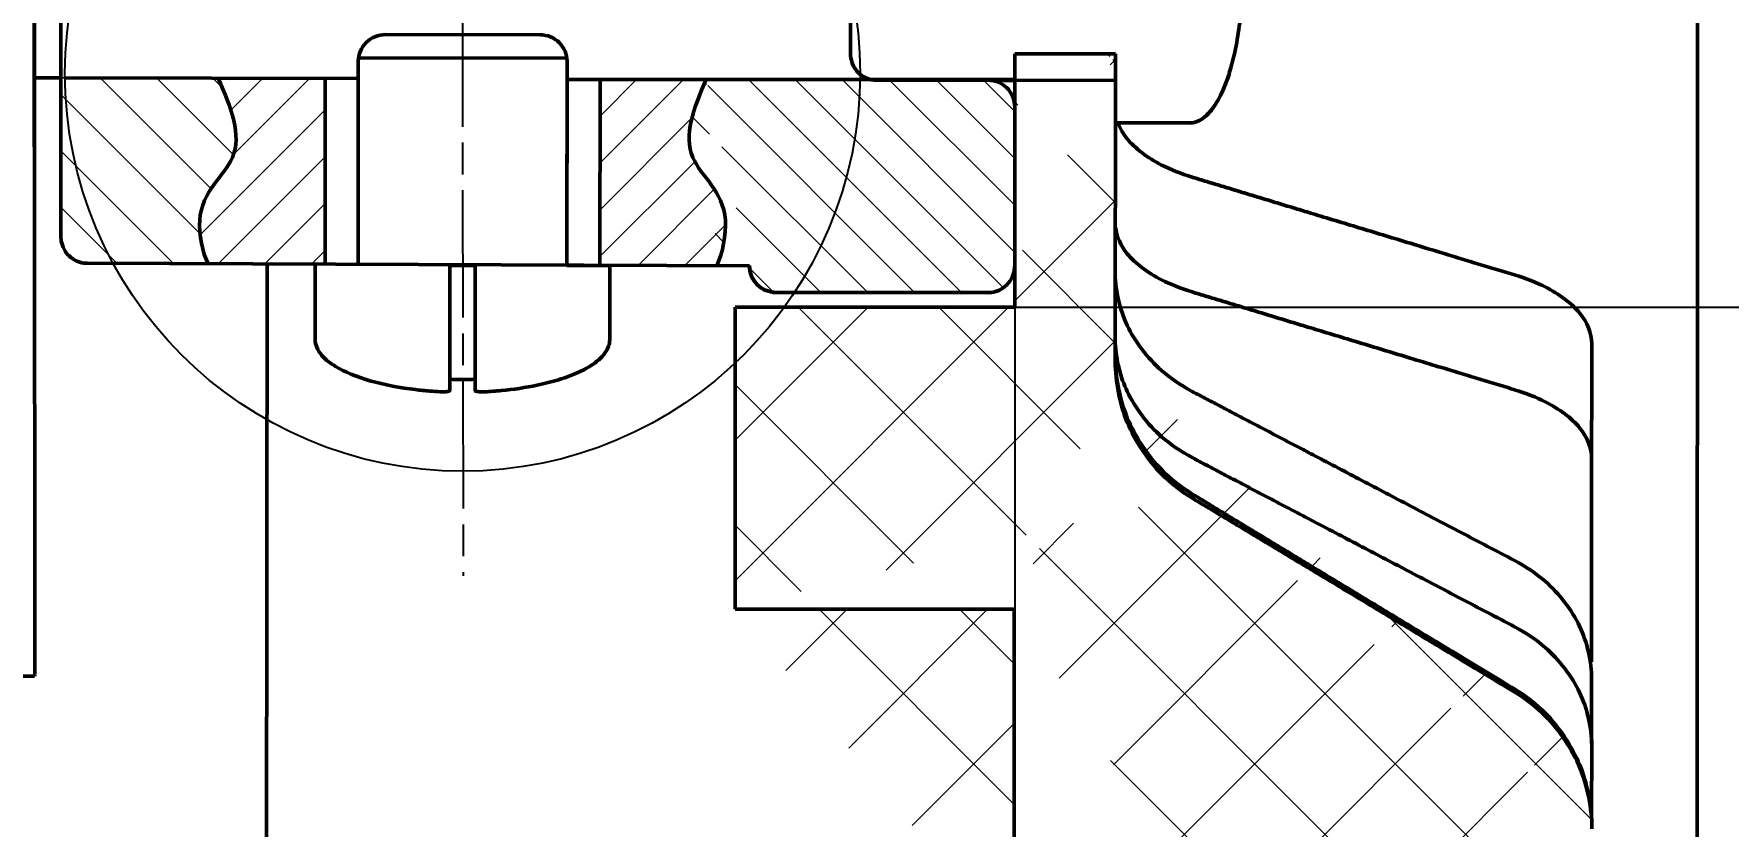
# Model space of a CAD drawing. Header units: inches. Extents: x -14 to 5184, y -66 to 1689.
# Drawn here: x 2754.9 to 2786.86, y 512.82 to 527.76 of the extents above; entities that cross this region are included whole.
import ezdxf

# ---------------------------------------------------------------- set-up
doc = ezdxf.new("R2010")
doc.units = ezdxf.units.IN
doc.header["$MEASUREMENT"] = 0
doc.linetypes.add('ACAD_ISO08W100', pattern=[36, 24, -3, 6, -3])
for name, color, linetype, lineweight in [('Видимые тонкие (ГОСТ)', 7, 'Continuous', 25), ('Видимый контур (ГОСТ)', 7, 'Continuous', 50), ('Осевая линия (ГОСТ)', 7, 'ACAD_ISO08W100', 25), ('Размер (ГОСТ)', 7, 'Continuous', 25), ('Штриховка (ГОСТ)', 7, 'Continuous', 18)]:
    doc.layers.add(name, color=color, linetype=linetype, lineweight=lineweight)
doc.styles.add('Standart 3.0', font='gost_b.ttf', dxfattribs={"oblique": 15, "height": 3})
doc.dimstyles.new('Обычный (ГОСТ)', dxfattribs={"dimscale": 0.5, "dimtxt": 3.5, "dimasz": 3.5, "dimexe": 1, "dimexo": 0, "dimgap": 0.5, "dimtad": 1, "dimrnd": 1e-08, "dimtxsty": 'Standart 3.0', "dimblk": 'Filled-1', "dimblk1": 'Filled-1', "dimblk2": 'Filled-1', "dimcen": 0.09, "dimdle": 15, "dimclrd": 256, "dimclre": 256, "dimclrt": 256, "dimazin": 2, "dimtfac": 0.714286, "dimtmove": 0, "dimatfit": 3, "dimfxl": 1, "dimtolj": 1, "dimlwd": 25, "dimlwe": 25, "dimarcsym": 0})

# ---------------------------------------------------------------- blocks, each defined once
blk = doc.blocks.new('Filled-1')
at = {"color": 0}
for p, q in [((0, 0), (-1, 0.143)), ((-1, 0.143), (-1, -0.143)), ((-1, 0), (0, 0)), ((-1, -0.143), (0, 0))]:
    blk.add_line(p, q, dxfattribs=at)
at = {"color": 0, "flags": 128}
blk.add_lwpolyline([(-1, -0.143), (0, 0), (-1, 0.143), (-1, -0.143)], dxfattribs=at)
at = {"color": 0}
blk.add_solid([(-1, -0.143), (0, 0), (-1, 0.143), (-1, -0.143)], dxfattribs=at)
blk = doc.blocks.new('*D150')
at = {"layer": 'Размер (ГОСТ)', "lineweight": 25, "ltscale": 0.5, "transparency": 16777216}
for p, q in [((2773.396, 535.142), (2797.609, 535.142)), ((2797.109, 524.356), (2797.109, 533.392)), ((2773.408, 522.606), (2797.609, 522.606))]:
    blk.add_line(p, q, dxfattribs=at)
at = {"layer": 'Размер (ГОСТ)', "lineweight": 25, "ltscale": 0.5, "transparency": 16777216, "xscale": 1.75, "yscale": 1.75, "zscale": 1.75}
for p, rotation in [((2797.109, 535.142), 90), ((2797.109, 522.606), 270)]:
    blk.add_blockref('Filled-1', p, dxfattribs=dict(at, rotation=rotation))
at = {"layer": 'Размер (ГОСТ)', "ltscale": 0.5, "transparency": 16777216, "insert": (2795.056, 528.874), "char_height": 3, "attachment_point": 5, "rotation": 90, "style": 'Standart 3.0'}
blk.add_mtext('\\A1;{\\fGOST type B|b0|i0|c204|p0;13}%%P{\\fGOST type B|b0|i0|c204|p0;0,1}', dxfattribs=at)
blk = doc.blocks.new('*D151')
at = {"layer": 'Размер (ГОСТ)', "lineweight": 25, "ltscale": 0.5, "transparency": 16777216}
for p, q in [((2752.697, 523.967), (2752.697, 482.905)), ((2773.408, 523.967), (2773.408, 482.905)), ((2754.447, 483.405), (2771.658, 483.405))]:
    blk.add_line(p, q, dxfattribs=at)
at = {"layer": 'Размер (ГОСТ)', "lineweight": 25, "ltscale": 0.5, "transparency": 16777216, "xscale": 1.75, "yscale": 1.75, "zscale": 1.75, "rotation": 180}
blk.add_blockref('Filled-1', (2752.697, 483.405), dxfattribs=at)
at = {"layer": 'Размер (ГОСТ)', "lineweight": 25, "ltscale": 0.5, "transparency": 16777216, "xscale": 1.75, "yscale": 1.75, "zscale": 1.75}
blk.add_blockref('Filled-1', (2773.408, 483.405), dxfattribs=at)
at = {"layer": 'Размер (ГОСТ)', "ltscale": 0.5, "transparency": 16777216, "insert": (2763.053, 485.459), "char_height": 3, "attachment_point": 5, "style": 'Standart 3.0'}
blk.add_mtext('\\A1;{\\fGOST type B|b0|i0|c204|p0;19}%%P{\\fGOST type B|b0|i0|c204|p0;0,2}', dxfattribs=at)
blk = doc.blocks.new('*D204')
at = {"layer": 'Видимые тонкие (ГОСТ)', "lineweight": 25, "ltscale": 0.5, "transparency": 16777216}
for p, q in [((2627.695, 565.882), (2808, 565.882)), ((2807.5, 564.132), (2807.5, 493.632)), ((2627.699, 491.882), (2808, 491.882))]:
    blk.add_line(p, q, dxfattribs=at)
at = {"layer": 'Видимые тонкие (ГОСТ)', "lineweight": 25, "ltscale": 0.5, "transparency": 16777216, "xscale": 1.75, "yscale": 1.75, "zscale": 1.75}
for p, rotation in [((2807.5, 565.882), 90), ((2807.5, 491.882), 270)]:
    blk.add_blockref('Filled-1', p, dxfattribs=dict(at, rotation=rotation))
at = {"layer": 'Видимые тонкие (ГОСТ)', "ltscale": 0.5, "transparency": 16777216, "insert": (2805.75, 530), "char_height": 3, "attachment_point": 5, "rotation": 90, "style": 'Standart 3.0'}
blk.add_mtext('\\A1;74*', dxfattribs=at)

msp = doc.modelspace()

# ---------------------------------------------------------------- hatches: boundary and pattern name
at = {"layer": 'Штриховка (ГОСТ)', "ltscale": 0.5}
h = msp.add_hatch(dxfattribs=at)
h.set_pattern_fill('ANSI31', color=256, scale=5, angle=90)
h.set_pattern_definition([(135, (-764.67155, -5.0253), (-0.44194174, -0.44194174), [])])
edge = h.paths.add_edge_path()
edge.add_spline(control_points=[(2767.7894, 523.3895), (2767.8935, 523.6337), (2768.1171, 524.6685), (2766.9918, 525.3954), (2767.3443, 526.3605), (2767.5879, 526.9007)], knot_values=[0.8898605, 0.8898605, 0.8898605, 0.8898605, 1.5813768, 2.9839973, 4.612693, 4.612693, 4.612693, 4.612693], degree=3, periodic=0)
edge.add_line((2768.4043, 523.3872), (2755.9079, 523.4351))
edge.add_ellipse((2768.9016, 523.385), major_axis=(0.2421, 0.4377), ratio=0.9994161, start_angle=118.87703, end_angle=208.87703, ccw=False)
edge.add_line((2772.9009, 522.8811), (2768.9009, 522.8848))
edge.add_ellipse((2772.9016, 523.3813), major_axis=(-0.2421, -0.4377), ratio=0.9994161, start_angle=28.87703, end_angle=61.06627, ccw=False)
edge.add_ellipse((2772.9044, 523.383), major_axis=(0.4234, 0.266), ratio=0.9999995, start_angle=237.81076, end_angle=327.81076, ccw=False)
edge.add_line((2773.4081, 527.3861), (2773.4081, 522.6061))
edge.add_spline(control_points=[(2773.4072, 526.3847), (2773.4072, 526.4465), (2773.3928, 526.5192), (2773.3457, 526.6334), (2773.3046, 526.6951), (2773.2174, 526.7825), (2773.1559, 526.8237), (2773.0419, 526.8711), (2772.9693, 526.8856), (2772.9076, 526.8857)], knot_values=[0.0740763, 0.0740763, 0.0740763, 0.0740763, 0.0926112, 0.0926112, 0.1111402, 0.1111402, 0.1296573, 0.1296573, 0.1481623, 0.1481623, 0.1481623, 0.1481623], degree=3, periodic=0)
edge.add_line((2772.9693, 526.8856), (2767.5879, 526.9007))
h = msp.add_hatch(dxfattribs=at)
h.set_pattern_fill('ANSI37', color=256, scale=15)
h.set_pattern_definition([(45, (-764.6716, -209.9068), (-1.3258252, 1.3258252), []), (135, (-764.6716, -209.9068), (-1.3258252, -1.3258252), [])])
edge = h.paths.add_edge_path()
edge.add_line((2773.4109, 527.3919), (2775.3109, 527.3938))
edge.add_line((2773.4153, 522.6286), (2773.4109, 527.3919))
edge.add_line((2773.4118, 526.3905), (2773.4146, 523.3882))
edge.add_line((2768.1309, 522.6286), (2773.4153, 522.6286))
edge.add_line((2775.3109, 527.3938), (2775.3163, 521.5894))
edge.add_line((2768.1309, 516.9356), (2768.1309, 522.6286))
edge.add_line((2773.4133, 516.9358), (2768.1309, 516.9358))
edge.add_spline(control_points=[(2776.7739, 519.0976), (2776.5621, 519.2306), (2776.3581, 519.3885), (2775.9336, 519.816), (2775.6871, 520.1881), (2775.4131, 520.8535), (2775.3286, 521.2563), (2775.3165, 521.6123)], knot_values=[0.1533423, 0.1533423, 0.1533423, 0.1533423, 0.2224938, 0.2224938, 0.3340767, 0.3340767, 0.4383753, 0.4383753, 0.4383753, 0.4383753], degree=3, periodic=0)
edge.add_spline(control_points=[(2784.3227, 512.8967), (2784.3154, 513.2578), (2784.2296, 513.6731), (2783.951, 514.3451), (2783.7036, 514.7158), (2783.2788, 515.1409), (2783.0777, 515.3012), (2782.8643, 515.4295)], knot_values=[0.4495902, 0.4495902, 0.4495902, 0.4495902, 0.5564178, 0.5564178, 0.6678472, 0.6678472, 0.7366774, 0.7366774, 0.7366774, 0.7366774], degree=3, periodic=0)
edge.add_spline(control_points=[(2776.7739, 519.0976), (2779.3382, 517.5498), (2782.8643, 515.4295)], knot_values=[0.2068793, 0.2068793, 0.2068793, 0.9123737, 0.9123737, 0.9123737], weights=[1.0088811, 1.0203141, 1.0064426], degree=2, periodic=0)
edge.add_line((2784.3244, 512.8002), (2784.3297, 507.1033))
edge.add_line((2784.3297, 507.1033), (2785.3297, 507.1042))
edge.add_spline(control_points=[(2786.0834, 503.1049), (2786.012, 503.0237), (2785.9492, 502.9212), (2785.8627, 502.7119), (2785.8339, 502.5666), (2785.834, 502.4432)], knot_values=[0.3763479, 0.3763479, 0.3763479, 0.3763479, 0.4072666, 0.4072666, 0.4442912, 0.4442912, 0.4442912, 0.4442912], degree=3, periodic=0)
edge.add_spline(control_points=[(2786.3328, 503.7666), (2786.3329, 503.6431), (2786.3042, 503.4979), (2786.2177, 503.2885), (2786.1549, 503.1861), (2786.0834, 503.1049)], knot_values=[0.444291, 0.444291, 0.444291, 0.444291, 0.4813156, 0.4813156, 0.5122343, 0.5122343, 0.5122343, 0.5122343], degree=3, periodic=0)
edge.add_line((2786.3306, 506.1051), (2786.3328, 503.7666))
edge.add_spline(control_points=[(2785.3297, 507.1042), (2785.4531, 507.1043), (2785.5984, 507.0756), (2785.8265, 506.9813), (2785.9497, 506.8992), (2786.1244, 506.7248), (2786.2068, 506.6017), (2786.3015, 506.3738), (2786.3305, 506.2286), (2786.3306, 506.1051)], knot_values=[0.2961944, 0.2961944, 0.2961944, 0.2961944, 0.3332183, 0.3332183, 0.3702424, 0.3702424, 0.4072668, 0.4072668, 0.4442915, 0.4442915, 0.4442915, 0.4442915], degree=3, periodic=0)
edge.add_line((2759.3307, 506.08), (2773.4306, 506.0931))
edge.add_line((2759.3387, 497.3753), (2759.3307, 506.08))
edge.add_spline(control_points=[(2760.3397, 496.3763), (2760.2162, 496.3762), (2760.071, 496.4049), (2759.8428, 496.4992), (2759.7196, 496.5813), (2759.5449, 496.7557), (2759.4625, 496.8787), (2759.3679, 497.1067), (2759.3388, 497.2519), (2759.3387, 497.3753)], knot_values=[0, 0, 0, 0, 0.037024, 0.037024, 0.0740481, 0.0740481, 0.1110722, 0.1110722, 0.1480965, 0.1480965, 0.1480965, 0.1480965], degree=3, periodic=0)
edge.add_line((2784.8397, 496.3991), (2760.3397, 496.3763))
edge.add_spline(control_points=[(2785.8387, 497.4), (2785.8388, 497.2766), (2785.8101, 497.1313), (2785.7158, 496.9032), (2785.6337, 496.78), (2785.4593, 496.6053), (2785.3362, 496.5229), (2785.1083, 496.4282), (2784.9631, 496.3992), (2784.8397, 496.3991)], knot_values=[-0.1480969, -0.1480969, -0.1480969, -0.1480969, -0.1110725, -0.1110725, -0.0740482, -0.0740482, -0.037024, -0.037024, 0, 0, 0, 0], degree=3, periodic=0)
edge.add_line((2785.834, 502.4432), (2785.8387, 497.4))
edge.add_line((2773.4203, 506.0931), (2773.4133, 516.9358))
edge.add_spline(control_points=[(2785.812, 497.1694), (2785.8048, 497.1388), (2785.7955, 497.1062), (2785.7699, 497.0317), (2785.7522, 496.9895), (2785.6957, 496.8774), (2785.6504, 496.8094), (2785.5317, 496.6708), (2785.4524, 496.6028), (2785.2755, 496.4931), (2785.1751, 496.4513), (2784.9962, 496.4083), (2784.9176, 496.399), (2784.8396, 496.3989)], knot_values=[0, 0, 0, 0, 0.0105576, 0.0105576, 0.0243585, 0.0243585, 0.0485574, 0.0485574, 0.0792156, 0.0792156, 0.1110337, 0.1110337, 0.134456, 0.134456, 0.134456, 0.134456], degree=3, periodic=0)
h = msp.add_hatch(dxfattribs=at)
h.set_pattern_fill('ANSI31', color=256, scale=6, angle=90)
h.set_pattern_definition([(135, (-764.67155, -5.0253), (-0.53033009, -0.53033009), [])])
edge = h.paths.add_edge_path()
edge.add_spline(control_points=[(2755.41, 526.9347), (2755.4102, 526.6948), (2755.4104, 526.4629), (2755.411, 525.7961), (2755.4114, 525.3896), (2755.412, 524.7152), (2755.4124, 524.4405), (2755.4128, 524.1151), (2755.4129, 524.0208), (2755.4131, 523.9561), (2755.4131, 523.9451), (2755.4132, 523.9355), (2755.4132, 523.9338), (2755.4132, 523.9299), (2755.4132, 523.9289), (2755.4133, 523.9258), (2755.4133, 523.9246), (2755.4134, 523.9218), (2755.4134, 523.9205), (2755.4135, 523.917), (2755.4136, 523.9147), (2755.4138, 523.9095), (2755.414, 523.9065), (2755.4145, 523.8987), (2755.4149, 523.8935), (2755.4165, 523.8762), (2755.4181, 523.8639), (2755.429, 523.7994), (2755.4466, 523.7478), (2755.4963, 523.654), (2755.5292, 523.6105), (2755.606, 523.5371), (2755.6509, 523.5061), (2755.7452, 523.4614), (2755.7955, 523.4465), (2755.8629, 523.4374), (2755.8798, 523.4359), (2755.9023, 523.4352), (2755.9079, 523.4351), (2755.9136, 523.4351)], knot_values=[0, 0, 0, 0, 0.0780539, 0.0780539, 0.2373614, 0.2373614, 0.3988368, 0.3988368, 0.5157542, 0.5157542, 0.5544843, 0.5544843, 0.5673885, 0.5673885, 0.5716956, 0.5716956, 0.5735705, 0.5735705, 0.5746892, 0.5746892, 0.5758333, 0.5758333, 0.5768826, 0.5768826, 0.5784867, 0.5784867, 0.5822136, 0.5822136, 0.5981444, 0.5981444, 0.6140755, 0.6140755, 0.6300273, 0.6300273, 0.6453895, 0.6453895, 0.650456, 0.650456, 0.6521429, 0.6521429, 0.6521429, 0.6521429], degree=3, periodic=0)
edge.add_line((2755.9136, 523.4351), (2758.1892, 523.4264))
edge.add_spline(control_points=[(2758.1892, 523.4264), (2758.0853, 523.6337), (2757.8617, 524.6685), (2758.9947, 525.4004), (2758.6283, 526.377), (2758.3792, 526.9264)], knot_values=[0.8898605, 0.8898605, 0.8898605, 0.8898605, 1.5813768, 2.9839973, 4.6385623, 4.6385623, 4.6385623, 4.6385623], degree=3, periodic=0)
edge.add_line((2758.3792, 526.9264), (2755.41, 526.9347))
h = msp.add_hatch(dxfattribs=at)
h.set_pattern_fill('ANSI31', color=256, scale=5)
h.set_pattern_definition([(45, (-764.67155, -5.0253), (-0.44194174, 0.44194174), [])])
edge = h.paths.add_edge_path()
edge.add_line((2760.3961, 526.9208), (2758.3792, 526.9264))
edge.add_spline(control_points=[(2758.3792, 526.9264), (2758.6283, 526.377), (2758.9947, 525.4004), (2757.8617, 524.6685), (2758.0853, 523.6337), (2758.1892, 523.4264)], knot_values=[0.8898605, 0.8898605, 0.8898605, 0.8898605, 2.5444255, 3.9470461, 4.6385623, 4.6385623, 4.6385623, 4.6385623], degree=3, periodic=0)
edge.add_line((2758.1892, 523.4264), (2760.3965, 523.4179))
edge.add_line((2760.3965, 523.4179), (2760.3961, 526.9208))
edge = h.paths.add_edge_path()
edge.add_spline(control_points=[(2767.7894, 523.3895), (2767.8935, 523.6337), (2768.1171, 524.6685), (2766.9918, 525.3954), (2767.3443, 526.3605), (2767.5879, 526.9007)], knot_values=[0.8898605, 0.8898605, 0.8898605, 0.8898605, 1.5813768, 2.9839973, 4.612693, 4.612693, 4.612693, 4.612693], degree=3, periodic=0)
edge.add_line((2767.5879, 526.9007), (2765.5829, 526.9063))
edge.add_line((2765.5829, 526.9063), (2765.5824, 523.398))
edge.add_line((2765.5824, 523.398), (2767.7894, 523.3895))

# ---------------------------------------------------------------- linework, layer by layer
at = {"layer": 'Видимые тонкие (ГОСТ)', "ltscale": 0.5}
for p, q in [((2761.0229, 526.919), (2755.41, 526.9347)), ((2772.9693, 526.8856), (2767.5879, 526.9007))]:
    msp.add_line(p, q, dxfattribs=at)
at = {"layer": 'Видимый контур (ГОСТ)'}
for p, q in [((2770.3109, 530.382), (2770.3081, 527.3888)), ((2761.5341, 527.7463), (2764.4512, 527.7438)), ((2775.3081, 527.3845), (2773.4081, 527.3861)), ((2775.3027, 521.5801), (2775.3081, 527.3845)), ((2761.0204, 523.4155), (2761.0232, 527.2468)), ((2764.9613, 527.2434), (2764.9577, 523.3904)), ((2754.9109, 526.9344), (2755.41, 526.9347)), ((2761.023, 526.9968), (2761.0207, 523.9978)), ((2764.9582, 523.9945), (2764.961, 526.9934)), ((2770.8076, 526.8875), (2775.3076, 526.8836)), ((2772.9594, 526.8829), (2773.4075, 526.8825)), ((2775.3076, 526.8836), (2775.3069, 526.0828)), ((2775.3069, 526.0828), (2776.7069, 526.0815)), ((2776.7068, 526.0795), (2775.3069, 526.0808)), ((2768.4043, 523.3872), (2755.9079, 523.4351)), ((2760.2101, 521.9947), (2760.2113, 523.4186)), ((2763.2306, 523.3921), (2762.748, 523.3925)), ((2762.748, 523.3925), (2762.7484, 523.3924)), ((2762.7481, 521.2479), (2762.7484, 523.3924)), ((2762.7484, 523.3924), (2763.2306, 523.392)), ((2764.9575, 523.3907), (2765.7665, 523.39)), ((2765.7665, 523.39), (2765.7652, 521.99)), ((2768.4016, 523.385), (2768.4016, 523.3872)), ((2768.4044, 523.3881), (2768.4044, 523.3872)), ((2772.9009, 522.8811), (2768.9009, 522.8848)), ((2768.9039, 522.8868), (2772.9039, 522.883)), ((2784.289, 515.918), (2784.2896, 519.7577)), ((2773.3984, 516.9129), (2773.3883, 506.0874)), ((2754.9194, 515.6844), (2754.916, 515.6515)), ((2784.288, 513.0046), (2784.29, 514.344))]:
    msp.add_line(p, q, dxfattribs=at)
at = {"layer": 'Видимый контур (ГОСТ)', "ltscale": 0.5}
for p, q in [((2773.4081, 527.3861), (2773.4081, 522.6061)), ((2761.0232, 527.3081), (2764.9613, 527.3047)), ((2755.49, 526.9345), (2761.023, 526.919)), ((2760.3961, 526.9208), (2760.3965, 523.4179)), ((2764.9609, 526.9031), (2773.4081, 526.9007)), ((2765.5829, 526.9063), (2765.5824, 523.3946)), ((2759.3045, 523.4221), (2759.2883, 506.1004)), ((2768.1309, 522.6061), (2768.1309, 516.9131)), ((2768.1309, 522.6061), (2773.4081, 522.6061)), ((2773.3984, 516.9129), (2768.1309, 516.9129))]:
    msp.add_line(p, q, dxfattribs=at)
at = {"layer": 'Видимый контур (ГОСТ)'}
for centre, major_axis, ratio, start_param, end_param in [((2754.9094, 528.9344), (-0.0099, 13.25), 0.0002011, 3.1435545, 6.2851471), ((2754.9094, 528.9344), (0.0029, -3.9), 0.0002011, 2.1092633, 7.3155146), ((2754.9094, 528.9344), (0.0099, -13.25), 0.0002011, 1.0887575, 1.4192738), ((2754.9094, 528.9344), (0.0099, -13.25), 0.0002011, 0.0019618, 0.610026), ((2751.916, 515.6493), (3, 0.0022), 0.0019618, 4.9759288, 6.2829842)]:
    msp.add_ellipse(centre, major_axis=major_axis, ratio=ratio, start_param=start_param, end_param=end_param, dxfattribs=at)
at = {"layer": 'Видимый контур (ГОСТ)', "extrusion": (0, 0, -1)}
for centre, major_axis, ratio, start_param, end_param in [((2772.2319, 529.9653), (5.2238, -2.9448), 0.0017133, 6.2410328, 6.2812829), ((2772.2319, 529.9653), (5.2238, -2.9448), 0.0017133, 6.2811944, 6.299893), ((2768.9016, 523.385), (0.2421, 0.4377), 0.9994161, 2.6375933, 4.2083897), ((2768.4094, 528.8872), (-0.0051, -5.5), 0.0008567, 6.2650345, 6.282646), ((2768.9044, 523.3868), (-0.4234, -0.266), 0.9999995, 5.2741972, 6.8449935), ((2768.4094, 528.8872), (-0.0051, -5.5), 0.0008567, 6.2826452, 6.2831844), ((2772.9044, 523.383), (0.4234, 0.266), 0.9999995, 0.5618082, 2.1326045), ((2772.9016, 523.3813), (-0.2421, -0.4377), 0.9994161, 5.2173778, 5.779186), ((2784.3094, 528.8714), (0.0149, 16.0906), 0.0008563, 4.1103797, 4.2659064), ((2784.3092, 528.8451), (0.0148, 16.0566), 0.000853, 3.5861538, 3.7420103)]:
    msp.add_ellipse(centre, major_axis=major_axis, ratio=ratio, start_param=start_param, end_param=end_param, dxfattribs=at)
at = {"layer": 'Видимый контур (ГОСТ)'}
for points, knots in [([(2786.2871, 506.1265), (2786.287, 506.1304), (2786.2869, 506.1351), (2786.2863, 506.1918), (2786.2856, 506.3), (2786.2835, 506.8704), (2786.2823, 507.6467), (2786.2808, 509.8588), (2786.2805, 511.3519), (2786.2808, 514.8432), (2786.2815, 516.8857), (2786.2838, 521.2566), (2786.2854, 523.6395), (2786.2894, 528.4438), (2786.2917, 530.9251), (2786.2969, 535.6747), (2786.2998, 538.0022), (2786.3058, 542.2147), (2786.3089, 544.1521), (2786.315, 547.3996), (2786.3181, 548.7502), (2786.3237, 550.7023), (2786.3264, 551.333), (2786.3288, 551.5803), (2786.3291, 551.6012), (2786.3293, 551.6144)], [0.2615678, 0.2615678, 0.2615678, 0.2615678, 0.2873283, 0.2873283, 0.5466366, 0.5466366, 1.2399176, 1.2399176, 1.9648387, 1.9648387, 2.6909411, 2.6909411, 3.417188, 3.417188, 4.143471, 4.143471, 4.8697608, 4.8697608, 5.5960387, 5.5960387, 6.3222664, 6.3222664, 7.0482955, 7.0482955, 7.1366388, 7.1366388, 7.1366388, 7.1366388]), ([(2755.9136, 523.4351), (2755.9079, 523.4351), (2755.9023, 523.4352), (2755.8798, 523.4359), (2755.8629, 523.4374), (2755.7955, 523.4465), (2755.7452, 523.4614), (2755.6509, 523.5061), (2755.606, 523.5371), (2755.5292, 523.6105), (2755.4963, 523.654), (2755.4466, 523.7478), (2755.429, 523.7994), (2755.4181, 523.8639), (2755.4165, 523.8762), (2755.4149, 523.8935), (2755.4145, 523.8987), (2755.414, 523.9065), (2755.4138, 523.9095), (2755.4136, 523.9147), (2755.4135, 523.917), (2755.4134, 523.9205), (2755.4134, 523.9218), (2755.4133, 523.9246), (2755.4133, 523.9258), (2755.4132, 523.9289), (2755.4132, 523.9299), (2755.4132, 523.9338), (2755.4132, 523.9355), (2755.4131, 523.9451), (2755.4131, 523.9561), (2755.4129, 524.0208), (2755.4128, 524.1151), (2755.4124, 524.4405), (2755.412, 524.7152), (2755.4114, 525.3896), (2755.411, 525.7961), (2755.4102, 526.6913), (2755.4098, 527.1912), (2755.409, 528.2208), (2755.4086, 528.7634), (2755.4078, 529.8228), (2755.4074, 530.3529), (2755.4068, 531.3346), (2755.4065, 531.7984), (2755.406, 532.6028), (2755.4058, 532.9533), (2755.4056, 533.4986), (2755.4056, 533.7001), (2755.4056, 533.8592), (2755.4056, 533.891), (2755.4056, 533.9203), (2755.4056, 533.927), (2755.4057, 533.9343), (2755.4057, 533.9359), (2755.4057, 533.94), (2755.4057, 533.9412), (2755.4058, 533.9452), (2755.4058, 533.9464), (2755.4059, 533.9499), (2755.406, 533.9523), (2755.4062, 533.9586), (2755.4064, 533.9623), (2755.4069, 533.9696), (2755.4071, 533.973), (2755.4079, 533.9825), (2755.4085, 533.9886), (2755.4109, 534.0081), (2755.413, 534.0214), (2755.4224, 534.0677), (2755.4325, 534.1002), (2755.4661, 534.1789), (2755.4943, 534.224), (2755.5633, 534.3033), (2755.6051, 534.3382), (2755.6965, 534.3923), (2755.7472, 534.4123), (2755.8339, 534.4312), (2755.8697, 534.4351), (2755.9053, 534.4351)], [0, 0, 0, 0, 0.0016869, 0.0016869, 0.0067534, 0.0067534, 0.0221156, 0.0221156, 0.0380674, 0.0380674, 0.0539985, 0.0539985, 0.0699293, 0.0699293, 0.0736562, 0.0736562, 0.0752603, 0.0752603, 0.0763096, 0.0763096, 0.0774537, 0.0774537, 0.0785724, 0.0785724, 0.0804473, 0.0804473, 0.0847544, 0.0847544, 0.0976586, 0.0976586, 0.1363887, 0.1363887, 0.2533061, 0.2533061, 0.4147816, 0.4147816, 0.574089, 0.574089, 0.7334248, 0.7334248, 0.8927512, 0.8927512, 1.0520759, 1.0520759, 1.2114011, 1.2114011, 1.3707299, 1.3707299, 1.5300725, 1.5300725, 1.5899343, 1.5899343, 1.6172362, 1.6172362, 1.6297581, 1.6297581, 1.634458, 1.634458, 1.6359517, 1.6359517, 1.637459, 1.637459, 1.6387929, 1.6387929, 1.6398913, 1.6398913, 1.6417619, 1.6417619, 1.6458184, 1.6458184, 1.655924, 1.655924, 1.671504, 1.671504, 1.6874389, 1.6874389, 1.7033704, 1.7033704, 1.7140623, 1.7140623, 1.7140623, 1.7140623]), ([(2770.7604, 530.8824), (2770.7542, 530.8818), (2770.748, 530.881), (2770.6896, 530.8729), (2770.6378, 530.857), (2770.5428, 530.8104), (2770.4983, 530.7789), (2770.4225, 530.7044), (2770.3903, 530.6606), (2770.3417, 530.5661), (2770.3249, 530.5141), (2770.315, 530.4505), (2770.3136, 530.4389), (2770.3123, 530.4245), (2770.3121, 530.421), (2770.3117, 530.4153), (2770.3116, 530.413), (2770.3113, 530.4078), (2770.3112, 530.4053), (2770.311, 530.4012), (2770.311, 530.3996), (2770.3109, 530.396), (2770.3109, 530.3945), (2770.3108, 530.3899), (2770.3107, 530.3879), (2770.3106, 530.3789), (2770.3106, 530.3712), (2770.3104, 530.328), (2770.3102, 530.2689), (2770.3098, 530.1051), (2770.3096, 529.9992), (2770.3092, 529.7571), (2770.3089, 529.6185), (2770.3086, 529.3248), (2770.3084, 529.166), (2770.3081, 528.8482), (2770.3079, 528.6852), (2770.3077, 528.3754), (2770.3076, 528.2248), (2770.3075, 527.9544), (2770.3075, 527.8314), (2770.3075, 527.6278), (2770.3076, 527.5448), (2770.3077, 527.4283), (2770.3076, 527.4043), (2770.308, 527.377), (2770.3081, 527.3748), (2770.3083, 527.3679), (2770.3083, 527.3659), (2770.3086, 527.3602), (2770.3088, 527.356), (2770.3094, 527.3479), (2770.3097, 527.3441), (2770.3106, 527.334), (2770.3112, 527.3277), (2770.3138, 527.3081), (2770.316, 527.2948), (2770.3255, 527.2499), (2770.3353, 527.2187), (2770.3682, 527.1415), (2770.3961, 527.0969), (2770.4644, 527.0178), (2770.5062, 526.9828), (2770.5974, 526.9284), (2770.648, 526.9083), (2770.7185, 526.8926), (2770.7376, 526.8896), (2770.7567, 526.8876)], [0.00509392, 0.00509392, 0.00509392, 0.00509392, 0.00695757, 0.00695757, 0.02279538, 0.02279538, 0.03873067, 0.03873067, 0.05466235, 0.05466235, 0.07059274, 0.07059274, 0.07408036, 0.07408036, 0.07519684, 0.07519684, 0.07607766, 0.07607766, 0.07734181, 0.07734181, 0.07864594, 0.07864594, 0.08085744, 0.08085744, 0.08629825, 0.08629825, 0.10261451, 0.10261451, 0.15218048, 0.15218048, 0.20103452, 0.20103452, 0.24891737, 0.24891737, 0.29675849, 0.29675849, 0.34458381, 0.34458381, 0.39240697, 0.39240697, 0.44023774, 0.44023774, 0.48809872, 0.48809872, 0.5360537, 0.5360537, 0.53995061, 0.53995061, 0.54116027, 0.54116027, 0.54271805, 0.54271805, 0.54394953, 0.54394953, 0.54589037, 0.54589037, 0.54993232, 0.54993232, 0.55967589, 0.55967589, 0.57509252, 0.57509252, 0.59102739, 0.59102739, 0.6069588, 0.6069588, 0.61270738, 0.61270738, 0.61270738, 0.61270738]), ([(2777.4514, 528.642), (2777.5426, 528.6412), (2777.6043, 528.6404), (2777.6597, 528.6393), (2777.6685, 528.6392), (2777.6737, 528.6387), (2777.6768, 528.6344), (2777.6814, 528.6192), (2777.6839, 528.6077), (2777.6882, 528.5621), (2777.6894, 528.5312), (2777.6895, 528.4492), (2777.6877, 528.3968), (2777.6832, 528.3096), (2777.6803, 528.2671), (2777.6707, 528.1501), (2777.6628, 528.077), (2777.6197, 527.7042), (2777.558, 527.3696), (2777.4595, 527.0494), (2777.4554, 527.0364), (2777.4513, 527.0235)], [0, 0, 0, 0, 0.0899519, 0.0899519, 0.1264019, 0.1264019, 0.2065144, 0.2065144, 0.2647303, 0.2647303, 0.3262898, 0.3262898, 0.4040246, 0.4040246, 0.473425, 0.473425, 0.5855119, 0.5855119, 1.2915776, 1.2915776, 1.3214008, 1.3214008, 1.3214008, 1.3214008]), ([(2761.0232, 527.2468), (2761.0232, 527.3081), (2761.0378, 527.3802), (2761.0854, 527.4938), (2761.127, 527.5553), (2761.2155, 527.6428), (2761.2783, 527.684), (2761.3953, 527.7318), (2761.4704, 527.7464), (2761.5341, 527.7463)], [0, 0, 0, 0, 0.018400047, 0.018400047, 0.03694688, 0.03694688, 0.055733594, 0.055733594, 0.074862902, 0.074862902, 0.074862902, 0.074862902]), ([(2764.4512, 527.7438), (2764.5149, 527.7438), (2764.59, 527.7291), (2764.707, 527.6811), (2764.7697, 527.6397), (2764.858, 527.5521), (2764.8995, 527.4906), (2764.9469, 527.3769), (2764.9613, 527.3047), (2764.9613, 527.2434)], [-0.074862902, -0.074862902, -0.074862902, -0.074862902, -0.055733594, -0.055733594, -0.03694688, -0.03694688, -0.018400047, -0.018400047, 0, 0, 0, 0]), ([(2770.3081, 527.3888), (2770.308, 527.327), (2770.3224, 527.2541), (2770.3696, 527.1398), (2770.4107, 527.0781), (2770.4979, 526.9907), (2770.5594, 526.9495), (2770.6734, 526.9021), (2770.746, 526.8876), (2770.8076, 526.8875)], [-0.074113445, -0.074113445, -0.074113445, -0.074113445, -0.055551585, -0.055551585, -0.037017386, -0.037017386, -0.018502767, -0.018502767, 0, 0, 0, 0]), ([(2773.4072, 526.3847), (2773.4072, 526.4465), (2773.3928, 526.5192), (2773.3457, 526.6334), (2773.3046, 526.6951), (2773.2174, 526.7825), (2773.1559, 526.8237), (2773.0419, 526.8711), (2772.9693, 526.8856), (2772.9076, 526.8857)], [0.074076339, 0.074076339, 0.074076339, 0.074076339, 0.092611193, 0.092611193, 0.111140181, 0.111140181, 0.12965732, 0.12965732, 0.148162276, 0.148162276, 0.148162276, 0.148162276]), ([(2776.7068, 526.0795), (2776.7453, 526.0794), (2776.7842, 526.0859), (2776.8585, 526.1097), (2776.8945, 526.1274), (2776.9698, 526.175), (2777.0082, 526.2073), (2777.0943, 526.2932), (2777.139, 526.3506), (2777.244, 526.5076), (2777.2976, 526.6126), (2777.3867, 526.8179), (2777.4233, 526.9186), (2777.4557, 527.0205)], [0, 0, 0, 0, 0.01155831, 0.01155831, 0.02339945, 0.02339945, 0.03827497, 0.03827497, 0.05988259, 0.05988259, 0.09495715, 0.09495715, 0.12701976, 0.12701976, 0.12701976, 0.12701976]), ([(2776.7069, 526.0815), (2776.7537, 526.0815), (2776.7991, 526.0906), (2776.893, 526.1266), (2776.9394, 526.1553), (2777.0992, 526.2829), (2777.1894, 526.4203), (2777.3262, 526.6672), (2777.3951, 526.833), (2777.4549, 527.0207)], [-0.30376401, -0.30376401, -0.30376401, -0.30376401, -0.28655729, -0.28655729, -0.26676724, -0.26676724, -0.21140051, -0.21140051, -0.14090322, -0.14090322, -0.14090322, -0.14090322]), ([(2775.3559, 526.081), (2775.3952, 525.9752), (2775.4544, 525.8708), (2775.67, 525.6071), (2775.9158, 525.4205), (2776.3393, 525.206), (2776.543, 525.1267), (2776.7546, 525.0598)], [1.39938138, 1.39938138, 1.39938138, 1.39938138, 1.45855332, 1.45855332, 1.57013617, 1.57013617, 1.63928765, 1.63928765, 1.63928765, 1.63928765]), ([(2776.7536, 522.8954), (2776.5421, 522.9623), (2776.3384, 523.0416), (2775.9148, 523.2561), (2775.6691, 523.4427), (2775.4076, 523.7625), (2775.3274, 523.944), (2775.306, 524.1103)], [0.15334232, 0.15334232, 0.15334232, 0.15334232, 0.2224938, 0.2224938, 0.33407665, 0.33407665, 0.42956496, 0.42956496, 0.42956496, 0.42956496]), ([(2782.8371, 523.2156), (2783.0502, 523.1511), (2783.251, 523.0705), (2783.6748, 522.8572), (2783.9215, 522.6714), (2784.2042, 522.3278), (2784.2905, 522.1093), (2784.2905, 521.9236)], [1.0432427, 1.0432427, 1.0432427, 1.0432427, 1.1120729, 1.1120729, 1.22350223, 1.22350223, 1.33476456, 1.33476456, 1.33476456, 1.33476456]), ([(2775.3049, 523.1345), (2775.3248, 522.8429), (2775.4057, 522.5229), (2775.669, 521.9655), (2775.9147, 521.6427), (2776.3383, 521.2717), (2776.542, 521.1345), (2776.7535, 521.0189)], [1.36156277, 1.36156277, 1.36156277, 1.36156277, 1.45855332, 1.45855332, 1.57013617, 1.57013617, 1.63928765, 1.63928765, 1.63928765, 1.63928765]), ([(2762.5643, 521.0123), (2762.5004, 521.0159), (2762.4364, 521.0202), (2762.2822, 521.0329), (2762.1918, 521.042), (2761.815, 521.0875), (2761.5196, 521.1419), (2760.9833, 521.2968), (2760.7634, 521.3881), (2760.5013, 521.5473), (2760.4086, 521.6163), (2760.2964, 521.7443), (2760.2611, 521.7965), (2760.22, 521.8991), (2760.2101, 521.9461), (2760.2101, 521.9947)], [-0.22134144, -0.22134144, -0.22134144, -0.22134144, -0.20740944, -0.20740944, -0.18767748, -0.18767748, -0.12483313, -0.12483313, -0.06558935, -0.06558935, -0.03312369, -0.03312369, -0.0145819, -0.0145819, 0, 0, 0, 0]), ([(2765.7652, 521.99), (2765.7652, 521.9495), (2765.7582, 521.91), (2765.7307, 521.8285), (2765.709, 521.7881), (2765.613, 521.6503), (2765.5104, 521.5703), (2765.1825, 521.3571), (2764.8285, 521.227), (2764.1764, 521.0902), (2763.9476, 521.057), (2763.6176, 521.025), (2763.5132, 521.0172), (2763.4088, 521.0115)], [-0.31427809, -0.31427809, -0.31427809, -0.31427809, -0.29834572, -0.29834572, -0.2804372, -0.2804372, -0.23225718, -0.23225718, -0.10014434, -0.10014434, -0.03201634, -0.03201634, -0.00068046, -0.00068046, -0.00068046, -0.00068046]), ([(2776.7542, 519.7701), (2776.5427, 519.8857), (2776.339, 520.0228), (2775.9154, 520.3939), (2775.6697, 520.7166), (2775.4013, 521.2847), (2775.3189, 521.6205), (2775.3035, 521.9215)], [0.15334232, 0.15334232, 0.15334232, 0.15334232, 0.2224938, 0.2224938, 0.33407665, 0.33407665, 0.43505485, 0.43505485, 0.43505485, 0.43505485]), ([(2776.7568, 519.0061), (2776.5432, 519.1345), (2776.3417, 519.2952), (2775.9179, 519.7198), (2775.6714, 520.0895), (2775.3886, 520.7739), (2775.3024, 521.2098), (2775.3027, 521.5801)], [0.15322088, 0.15322088, 0.15322088, 0.15322088, 0.22214217, 0.22214217, 0.3332195, 0.3332195, 0.44430492, 0.44430492, 0.44430492, 0.44430492]), ([(2775.303, 521.6019), (2775.3144, 521.2458), (2775.3981, 520.8427), (2775.6709, 520.1767), (2775.9167, 519.8042), (2776.3404, 519.3759), (2776.5442, 519.2177), (2776.7557, 519.0843)], [1.35423077, 1.35423077, 1.35423077, 1.35423077, 1.45855332, 1.45855332, 1.57013617, 1.57013617, 1.63928765, 1.63928765, 1.63928765, 1.63928765]), ([(2762.5643, 521.0123), (2762.5763, 521.0121), (2762.5878, 521.0119), (2762.6407, 521.0118), (2762.6707, 521.0132), (2762.7143, 521.017), (2762.7259, 521.0195), (2762.7412, 521.0239), (2762.7458, 521.0269), (2762.7468, 521.0326), (2762.7466, 521.0409), (2762.7472, 521.0943), (2762.7476, 521.156), (2762.7481, 521.2479)], [0.14052739, 0.14052739, 0.14052739, 0.14052739, 0.14431315, 0.14431315, 0.15877874, 0.15877874, 0.17524148, 0.17524148, 0.19864205, 0.19864205, 0.2136445, 0.2136445, 0.25404244, 0.25404244, 0.25404244, 0.25404244]), ([(2762.7481, 521.2479), (2762.8284, 521.245), (2762.909, 521.2436), (2763.0693, 521.2434), (2763.1493, 521.2447), (2763.2292, 521.2475)], [0.000001, 0.000001, 0.000001, 0.000001, 0.02412546, 0.02412546, 0.048103042, 0.048103042, 0.048103042, 0.048103042]), ([(2763.2291, 521.0307), (2763.2291, 521.0306), (2763.2291, 521.0304), (2763.2293, 521.0268), (2763.2334, 521.0237), (2763.2484, 521.0192), (2763.2597, 521.0167), (2763.305, 521.0125), (2763.3357, 521.0113), (2763.3838, 521.0112), (2763.3962, 521.0113), (2763.4088, 521.0115)], [0.12440065, 0.12440065, 0.12440065, 0.12440065, 0.12640194, 0.12640194, 0.20651437, 0.20651437, 0.26473031, 0.26473031, 0.32628982, 0.32628982, 0.34667245, 0.34667245, 0.34667245, 0.34667245]), ([(2784.2896, 519.7577), (2784.29, 519.9438), (2784.2037, 520.1629), (2783.9206, 520.507), (2783.6739, 520.6928), (2783.2501, 520.9061), (2783.0492, 520.9867), (2782.8362, 521.0512)], [0.44486985, 0.44486985, 0.44486985, 0.44486985, 0.55641783, 0.55641783, 0.66784716, 0.66784716, 0.73667737, 0.73667737, 0.73667737, 0.73667737]), ([(2782.8359, 517.8307), (2783.049, 517.7192), (2783.2498, 517.58), (2783.6736, 517.211), (2783.9203, 516.8895), (2784.2028, 516.2954), (2784.289, 515.918), (2784.2893, 515.5968)], [1.0432427, 1.0432427, 1.0432427, 1.0432427, 1.1120729, 1.1120729, 1.22350223, 1.22350223, 1.33459454, 1.33459454, 1.33459454, 1.33459454]), ([(2784.29, 514.344), (2784.2904, 514.6661), (2784.2041, 515.0453), (2783.921, 515.6406), (2783.6743, 515.9622), (2783.2505, 516.3311), (2783.0497, 516.4704), (2782.8366, 516.5819)], [0.44486985, 0.44486985, 0.44486985, 0.44486985, 0.55641783, 0.55641783, 0.66784716, 0.66784716, 0.73667737, 0.73667737, 0.73667737, 0.73667737]), ([(2782.8393, 515.4049), (2783.0524, 515.2762), (2783.2533, 515.1155), (2783.6772, 514.6896), (2783.924, 514.3185), (2784.2011, 513.6464), (2784.2861, 513.2318), (2784.293, 512.8711)], [1.0432427, 1.0432427, 1.0432427, 1.0432427, 1.1120729, 1.1120729, 1.22350223, 1.22350223, 1.3301553, 1.3301553, 1.3301553, 1.3301553]), ([(2784.2945, 512.7742), (2784.2949, 513.1445), (2784.2086, 513.5803), (2783.9259, 514.2647), (2783.6794, 514.6344), (2783.2555, 515.059), (2783.054, 515.2197), (2782.8404, 515.3481)], [0.44429433, 0.44429433, 0.44429433, 0.44429433, 0.55537039, 0.55537039, 0.66644506, 0.66644506, 0.7353681, 0.7353681, 0.7353681, 0.7353681])]:
    msp.add_open_spline(points, degree=3, knots=knots, dxfattribs=at)
for points in [[(2754.9109, 526.9344), (2754.9107, 526.9344), (2754.9105, 526.9344), (2754.9103, 526.9344)], [(2763.2291, 521.0307), (2763.2295, 521.7069), (2763.2299, 522.3832), (2763.2306, 523.392)]]:
    msp.add_open_spline(points, degree=3, dxfattribs=at)
at = {"layer": 'Видимый контур (ГОСТ)', "ltscale": 0.5}
for points, knots in [([(2758.1892, 523.4264), (2758.0853, 523.6337), (2757.8617, 524.6685), (2758.9947, 525.4004), (2758.6283, 526.377), (2758.3792, 526.9264)], [0.8898605, 0.8898605, 0.8898605, 0.8898605, 1.5813768, 2.9839973, 4.6385623, 4.6385623, 4.6385623, 4.6385623]), ([(2767.7894, 523.3895), (2767.8935, 523.6337), (2768.1171, 524.6685), (2766.9918, 525.3954), (2767.3443, 526.3605), (2767.5879, 526.9007)], [0.8898605, 0.8898605, 0.8898605, 0.8898605, 1.5813768, 2.9839973, 4.612693, 4.612693, 4.612693, 4.612693])]:
    msp.add_open_spline(points, degree=3, knots=knots, dxfattribs=at)
at = {"layer": 'Видимый контур (ГОСТ)'}
for points, weights in [([(2782.8371, 523.2156), (2779.3155, 524.2816), (2776.7546, 525.0598)], [1.00644260489, 1.02031405567, 1.0088811126]), ([(2776.7536, 522.8954), (2779.3146, 522.1172), (2782.8362, 521.0512)], [1.0088811126, 1.02031405566, 1.00644260488]), ([(2782.8359, 517.8307), (2779.3144, 519.6736), (2776.7535, 521.0189)], [1.00644260489, 1.02031405568, 1.00888111261]), ([(2776.7542, 519.7701), (2779.3151, 518.4248), (2782.8366, 516.5819)], [1.00888111261, 1.02031405568, 1.00644260489]), ([(2782.8393, 515.4049), (2779.3171, 517.5317), (2776.7557, 519.0843)], [1.00644260488, 1.02031405566, 1.0088811126]), ([(2782.8404, 515.3481), (2779.3238, 517.4626), (2776.7568, 519.0061)], [1, 1.01240814428, 1])]:
    msp.add_rational_spline(points, weights, degree=2, dxfattribs=at)
at = {"layer": 'Осевая линия (ГОСТ)', "ltscale": 0.1}
msp.add_line((2762.9745, 535.6112), (2763.0028, 517.5427), dxfattribs=at)
at = {"layer": 'Размер (ГОСТ)', "ltscale": 0.2}
msp.add_circle((2762.9896, 527.0148), 7.5, dxfattribs=at)

# ---------------------------------------------------------------- dimensions: what is measured, and where the dimension line sits
at = {"layer": 'Видимые тонкие (ГОСТ)', "ltscale": 0.5}
dim = msp.add_linear_dim(base=(2807.5, 491.8817), p1=(2627.695, 565.8817), p2=(2627.6987, 491.8817), angle=90, text='<>*', dimstyle='Обычный (ГОСТ)', dxfattribs=at)
dim.commit()
dim.dimension.update_dxf_attribs({"geometry": '*D204', "text_midpoint": (2807.5, 530), "dimtype": 160})
at = {"layer": 'Размер (ГОСТ)', "ltscale": 0.5}
dim = msp.add_linear_dim(base=(2797.109, 535.1422), p1=(2773.4081, 522.6061), p2=(2773.3964, 535.1422), angle=90, text='{\\fGOST type B|b0|i0|c204|p0;13}%%P{\\fGOST type B|b0|i0|c204|p0;0,1}', dimstyle='Обычный (ГОСТ)', dxfattribs=at)
dim.commit()
dim.dimension.update_dxf_attribs({"geometry": '*D150', "text_midpoint": (2797.109, 528.8742), "dimtype": 160})
dim = msp.add_linear_dim(base=(2773.4081, 483.4054), p1=(2752.6971, 523.9671), p2=(2773.4081, 523.9672), text='{\\fGOST type B|b0|i0|c204|p0;19}%%P{\\fGOST type B|b0|i0|c204|p0;0,2}', dimstyle='Обычный (ГОСТ)', dxfattribs=at)
dim.commit()
dim.dimension.update_dxf_attribs({"geometry": '*D151', "text_midpoint": (2763.0526, 485.4587)})

doc.saveas('drawing.dxf')
